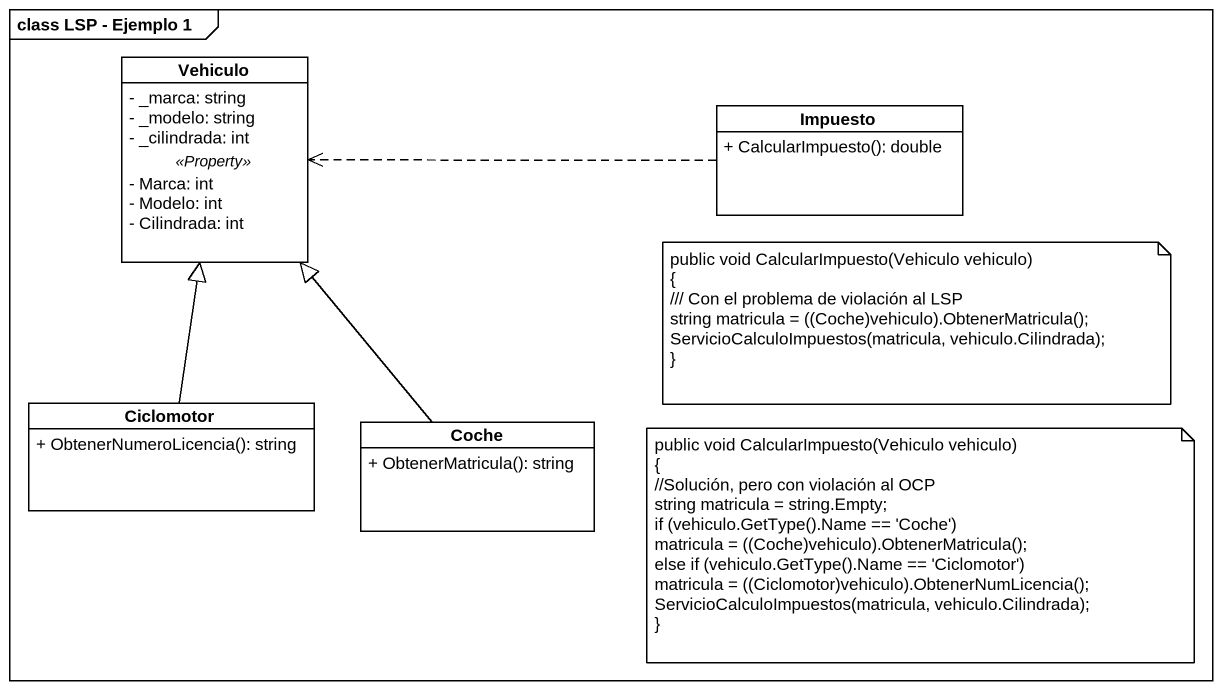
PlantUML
@startuml
mainframe class LSP - Ejemplo 1
hide circle
hide empty members
skinparam classAttributeIconSize 0
class Vehiculo {
  - _marca: string
  - _modelo: string
  - _cilindrada: int
  .. <<Property>> ..
  - Marca: int
  - Modelo: int
  - Cilindrada: int
}
class Impuesto {
  + CalcularImpuesto(): double
}
class Ciclomotor {
  + ObtenerNumeroLicencia(): string
}
class Coche {
  + ObtenerMatricula(): string
}
Impuesto .left.> Vehiculo
Ciclomotor -up-|> Vehiculo
Coche -up-|> Vehiculo
note as N1
  public void CalcularImpuesto(Vehiculo vehiculo)
  {
  /// Con el problema de violación al LSP
  string matricula = ((Coche)vehiculo).ObtenerMatricula();
  ServicioCalculoImpuestos(matricula, vehiculo.Cilindrada);
  ~}
end note
note as N2
  public void CalcularImpuesto(Vehiculo vehiculo)
  {
  //Solución, pero con violación al OCP
  string matricula = string.Empty;
  if (vehiculo.GetType().Name == 'Coche')
  matricula = ((Coche)vehiculo).ObtenerMatricula();
  else if (vehiculo.GetType().Name == 'Ciclomotor')
  matricula = ((Ciclomotor)vehiculo).ObtenerNumLicencia();
  ServicioCalculoImpuestos(matricula, vehiculo.Cilindrada);
  ~}
end note
@enduml
